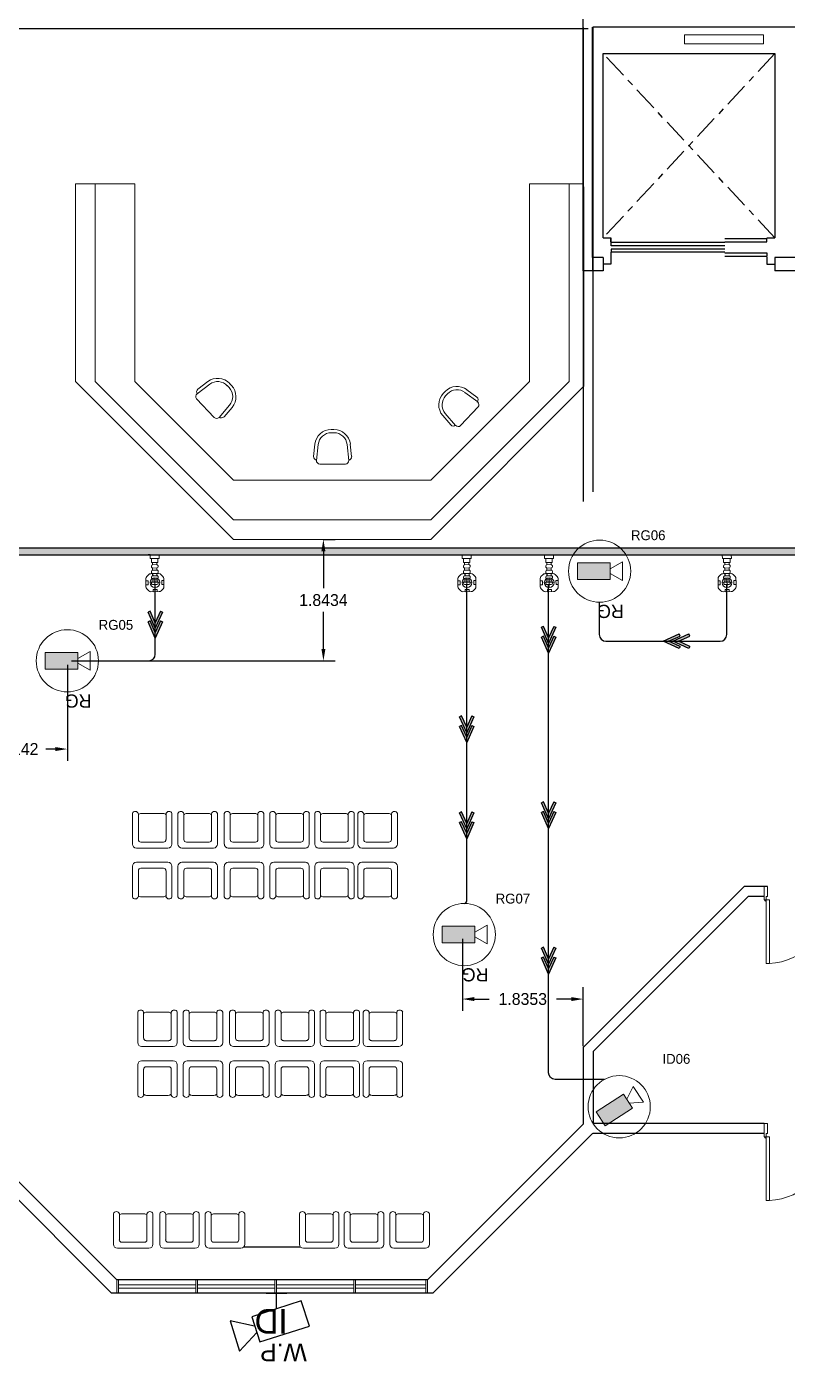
# Model space of a CAD drawing. Extents: x -15 to 352, y 223 to 399.
# Drawn here: x 18.47 to 30.03, y 328.27 to 348.53 of the extents above; entities that cross this region are included whole.
import ezdxf
from ezdxf.enums import TextEntityAlignment as Align

# ---------------------------------------------------------------- set-up
doc = ezdxf.new("R2010")
doc.units = 0
doc.header["$LTSCALE"] = 0.15
doc.linetypes.add('CENTERX2', pattern=[4, 2.5, -0.5, 0.5, -0.5])
doc.linetypes.add('CONTINOUS', pattern=[0])
doc.layers.get('0').update_dxf_attribs({"color": 252})
doc.layers.get('Defpoints').update_dxf_attribs({"color": 252})
for name, color, linetype in [('0 CCTV', 252, 'Continuous'), ('0 sockets', 252, 'Continuous'), ('0 sound', 252, 'Continuous'), ('AUTOINCR', 7, 'Continuous'), ('C1', 252, 'Continuous'), ('CCTV', 4, 'Continuous'), ('CPTOOLS-TRAY', 1, 'Continuous'), ('d1', 252, 'Continuous'), ('grocol', 252, 'Continuous'), ('WINDOW', 252, 'Continuous')]:
    doc.layers.add(name, color=color, linetype=linetype)
for name, color, linetype, lineweight in [('0 LEGEND', 140, 'Continuous', 0), ('anal', 252, 'Continuous', 20), ('DOOR', 252, 'Continuous', 20), ('E-LT-CKT-NM', 7, 'Continuous', 30), ('EL-PULL BOX-50', 3, 'Continuous', 0), ('elev', 252, 'Continuous', 9), ('FUR', 252, 'Continuous', 9), ('T-CCTV', 7, 'Continuous', 0), ('TMG-LC-ACCEORISE', 1, 'Continuous', 0), ('wall', 252, 'Continuous', 30)]:
    doc.layers.add(name, color=color, linetype=linetype, lineweight=lineweight)
doc.styles.add('Arial_3', font='arial.ttf', dxfattribs={"height": 2.345885})
doc.styles.add('SDC-TEXT-ARB', font='sdc-arb.shx')
doc.dimstyles.get("Standard").update_dxf_attribs({"dimtxt": 0.18, "dimasz": 0.18, "dimexe": 0.18, "dimexo": 0.0625, "dimgap": 0.09, "dimtad": 0, "dimtih": 1, "dimtoh": 1, "dimdec": 4, "dimzin": 0, "dimdsep": 46, "dimtxsty": 'Standard', "dimcen": 0.09, "dimadec": 0, "dimazin": 0, "dimtfac": 1, "dimtdec": 4, "dimtofl": 0, "dimtmove": 0, "dimatfit": 3, "dimfxl": 1, "dimtolj": 1, "dimtzin": 0, "dimarcsym": 0})

# ---------------------------------------------------------------- blocks, each defined once
blk = doc.blocks.new('D200')
at = {"layer": 'DOOR'}
for points in [[(0.03, 0.2), (0.03, 1.17), (0.08, 1.17), (0.08, 0.2)], [(1.97, 0.2), (1.97, 1.17), (1.92, 1.17), (1.92, 0.2)], [(0.03, 0.2), (0, 0.2), (0, 0), (0.05, 0), (0.05, 0.15), (0.03, 0.15)], [(1.97, 0.2), (2, 0.2), (2, 0), (1.95, 0), (1.95, 0.15), (1.97, 0.15)]]:
    blk.add_lwpolyline(points, close=True, dxfattribs=at)
for centre in [(0.02, 0.21), (1.98, 0.21)]:
    blk.add_circle(centre, 0.01, dxfattribs=at)
for centre, start, end in [((0.027, 0.2), 0, 87.0492), ((1.97, 0.2), 92.9508, 180)]:
    blk.add_arc(centre, 0.971, start, end, dxfattribs=at)
blk = doc.blocks.new('ARCH')
at = {"layer": 'anal'}
for p, q in [((19.212, 343.146), (19.212, 346.146)), ((19.212, 346.146), (20.112, 346.146)), ((19.512, 343.146), (19.512, 346.146)), ((20.112, 343.146), (20.112, 346.146)), ((26.112, 343.146), (26.112, 346.146)), ((26.112, 346.146), (26.937, 346.146)), ((26.712, 343.146), (26.712, 346.146)), ((26.937, 346.1), (26.937, 343.071)), ((21.612, 340.746), (19.212, 343.146)), ((21.612, 341.046), (19.512, 343.146)), ((20.112, 343.146), (21.612, 341.646)), ((24.612, 341.646), (26.112, 343.146)), ((26.712, 343.146), (24.612, 341.046)), ((24.612, 340.746), (26.937, 343.071)), ((21.612, 341.646), (24.612, 341.646)), ((21.612, 341.046), (24.612, 341.046)), ((21.612, 340.746), (24.612, 340.746)), ((19.841, 329.5), (19.841, 329.3)), ((19.866, 329.5), (19.866, 329.3)), ((19.866, 329.425), (21.037, 329.425)), ((19.866, 329.425), (21.037, 329.425)), ((19.866, 329.375), (21.037, 329.375)), ((19.866, 329.375), (21.037, 329.375)), ((21.041, 329.5), (21.041, 329.3)), ((21.066, 329.5), (21.066, 329.3)), ((21.066, 329.425), (22.237, 329.425)), ((21.066, 329.425), (22.237, 329.425)), ((21.066, 329.375), (22.237, 329.375)), ((21.066, 329.375), (22.237, 329.375)), ((22.241, 329.5), (22.241, 329.3)), ((22.266, 329.5), (22.266, 329.3)), ((22.266, 329.425), (23.437, 329.425)), ((22.266, 329.425), (23.437, 329.425)), ((22.266, 329.375), (23.437, 329.375)), ((22.266, 329.375), (23.437, 329.375)), ((23.441, 329.5), (23.441, 329.3)), ((23.466, 329.5), (23.466, 329.3)), ((23.466, 329.425), (24.534, 329.425)), ((23.466, 329.375), (24.534, 329.375)), ((24.534, 329.5), (24.534, 329.3)), ((24.559, 329.5), (24.559, 329.3))]:
    blk.add_line(p, q, dxfattribs=at)
at = {"layer": 'C1'}
blk.add_line((22.633, 330), (21.767, 330), dxfattribs=at)
at = {"layer": 'd1', "linetype": 'CENTERX2'}
for p, q in [((29.838, 348.125), (27.228, 345.326)), ((29.838, 345.326), (27.228, 348.125))]:
    blk.add_line(p, q, dxfattribs=at)
at = {"layer": 'd1', "ltscale": 0.5}
for p, q in [((27.352, 345.206), (27.352, 345.256)), ((29.08, 345.256), (27.352, 345.256)), ((29.08, 345.206), (27.352, 345.206)), ((27.352, 345.156), (27.352, 345.106)), ((29.08, 345.156), (27.352, 345.156)), ((29.078, 345.316), (29.718, 345.316)), ((29.078, 345.266), (29.718, 345.266)), ((29.718, 345.266), (29.718, 345.316)), ((29.08, 345.106), (27.352, 345.106)), ((29.021, 345.106), (27.392, 345.106)), ((29.078, 345.096), (29.718, 345.096)), ((29.078, 345.046), (29.718, 345.046)), ((29.718, 345.096), (29.718, 345.046))]:
    blk.add_line(p, q, dxfattribs=at)
at = {"layer": 'elev'}
for p, q in [((28.467, 348.272), (28.467, 348.408)), ((28.467, 348.408), (29.664, 348.408)), ((29.664, 348.408), (29.664, 348.272)), ((29.664, 348.272), (28.467, 348.272))]:
    blk.add_line(p, q, dxfattribs=at)
at = {"layer": 'FUR'}
for p, q in [((21.073, 343.03), (21.223, 343.143)), ((21.059, 342.956), (21.253, 343.103)), ((21.519, 343.081), (21.547, 343.051)), ((21.555, 343.115), (21.583, 343.085)), ((24.828, 342.991), (24.8, 342.962)), ((24.864, 342.957), (24.836, 342.927)), ((25.324, 342.833), (25.13, 342.979)), ((25.31, 342.906), (25.16, 343.019)), ((21.321, 342.598), (21.053, 342.883)), ((21.395, 342.599), (21.553, 342.784)), ((21.469, 342.609), (21.591, 342.751)), ((25.062, 342.474), (25.33, 342.759)), ((24.914, 342.485), (24.792, 342.628)), ((24.988, 342.475), (24.83, 342.66)), ((23.14, 342.416), (23.099, 342.416)), ((23.14, 342.366), (23.099, 342.366)), ((22.83, 342.006), (22.85, 342.193)), ((22.874, 341.945), (22.9, 342.187)), ((23.365, 341.945), (23.339, 342.187)), ((23.408, 342.006), (23.388, 342.193)), ((22.924, 341.891), (23.315, 341.891)), ((20.078, 336.584), (20.078, 336.119)), ((20.168, 336.582), (20.168, 336.187)), ((20.543, 336.584), (20.213, 336.584)), ((20.588, 336.187), (20.588, 336.582)), ((20.678, 336.119), (20.678, 336.584)), ((20.77, 336.584), (20.77, 336.119)), ((20.86, 336.582), (20.86, 336.187)), ((21.235, 336.584), (20.905, 336.584)), ((21.28, 336.187), (21.28, 336.582)), ((21.37, 336.119), (21.37, 336.584)), ((21.474, 336.584), (21.474, 336.119)), ((21.564, 336.582), (21.564, 336.187)), ((21.939, 336.584), (21.609, 336.584)), ((21.984, 336.187), (21.984, 336.582)), ((22.074, 336.119), (22.074, 336.584)), ((22.165, 336.584), (22.165, 336.119)), ((22.255, 336.582), (22.255, 336.187)), ((22.63, 336.584), (22.3, 336.584)), ((22.675, 336.187), (22.675, 336.582)), ((22.765, 336.119), (22.765, 336.584)), ((22.847, 336.584), (22.847, 336.119)), ((22.937, 336.582), (22.937, 336.187)), ((23.312, 336.584), (22.982, 336.584)), ((23.357, 336.187), (23.357, 336.582)), ((23.447, 336.119), (23.447, 336.584)), ((23.503, 336.584), (23.503, 336.119)), ((23.593, 336.582), (23.593, 336.187)), ((23.968, 336.584), (23.638, 336.584)), ((24.013, 336.187), (24.013, 336.582)), ((24.103, 336.119), (24.103, 336.584)), ((20.138, 336.059), (20.618, 336.059)), ((20.205, 336.149), (20.55, 336.149)), ((20.83, 336.059), (21.31, 336.059)), ((20.897, 336.149), (21.242, 336.149)), ((21.534, 336.059), (22.014, 336.059)), ((21.601, 336.149), (21.946, 336.149)), ((22.225, 336.059), (22.705, 336.059)), ((22.293, 336.149), (22.638, 336.149)), ((22.907, 336.059), (23.387, 336.059)), ((22.974, 336.149), (23.319, 336.149)), ((23.563, 336.059), (24.043, 336.059)), ((23.63, 336.149), (23.975, 336.149)), ((20.138, 335.843), (20.618, 335.843)), ((20.83, 335.843), (21.31, 335.843)), ((21.534, 335.843), (22.014, 335.843)), ((22.225, 335.843), (22.705, 335.843)), ((22.907, 335.843), (23.387, 335.843)), ((23.563, 335.843), (24.043, 335.843)), ((20.078, 335.318), (20.078, 335.783)), ((20.168, 335.32), (20.168, 335.715)), ((20.205, 335.753), (20.55, 335.753)), ((20.588, 335.715), (20.588, 335.32)), ((20.678, 335.783), (20.678, 335.318)), ((20.77, 335.318), (20.77, 335.783)), ((20.86, 335.32), (20.86, 335.715)), ((20.897, 335.753), (21.242, 335.753)), ((21.28, 335.715), (21.28, 335.32)), ((21.37, 335.783), (21.37, 335.318)), ((21.474, 335.318), (21.474, 335.783)), ((21.564, 335.32), (21.564, 335.715)), ((21.601, 335.753), (21.946, 335.753)), ((21.984, 335.715), (21.984, 335.32)), ((22.074, 335.783), (22.074, 335.318)), ((22.165, 335.318), (22.165, 335.783)), ((22.255, 335.32), (22.255, 335.715)), ((22.293, 335.753), (22.638, 335.753)), ((22.675, 335.715), (22.675, 335.32)), ((22.765, 335.783), (22.765, 335.318)), ((22.847, 335.318), (22.847, 335.783)), ((22.937, 335.32), (22.937, 335.715)), ((22.974, 335.753), (23.319, 335.753)), ((23.357, 335.715), (23.357, 335.32)), ((23.447, 335.783), (23.447, 335.318)), ((23.503, 335.318), (23.503, 335.783)), ((23.593, 335.32), (23.593, 335.715)), ((23.63, 335.753), (23.975, 335.753)), ((24.013, 335.715), (24.013, 335.32)), ((24.103, 335.783), (24.103, 335.318)), ((20.543, 335.318), (20.213, 335.318)), ((21.235, 335.318), (20.905, 335.318)), ((21.939, 335.318), (21.609, 335.318)), ((22.63, 335.318), (22.3, 335.318)), ((23.312, 335.318), (22.982, 335.318)), ((23.968, 335.318), (23.638, 335.318)), ((20.158, 333.569), (20.158, 333.104)), ((20.248, 333.567), (20.248, 333.172)), ((20.623, 333.569), (20.293, 333.569)), ((20.668, 333.172), (20.668, 333.567)), ((20.758, 333.104), (20.758, 333.569)), ((20.85, 333.569), (20.85, 333.104)), ((20.94, 333.567), (20.94, 333.172)), ((21.315, 333.569), (20.985, 333.569)), ((21.36, 333.172), (21.36, 333.567)), ((21.45, 333.104), (21.45, 333.569)), ((21.554, 333.569), (21.554, 333.104)), ((21.644, 333.567), (21.644, 333.172)), ((22.019, 333.569), (21.689, 333.569)), ((22.064, 333.172), (22.064, 333.567)), ((22.154, 333.104), (22.154, 333.569)), ((22.246, 333.569), (22.246, 333.104)), ((22.336, 333.567), (22.336, 333.172)), ((22.711, 333.569), (22.381, 333.569)), ((22.756, 333.172), (22.756, 333.567)), ((22.846, 333.104), (22.846, 333.569)), ((22.928, 333.569), (22.928, 333.104)), ((23.018, 333.567), (23.018, 333.172)), ((23.393, 333.569), (23.063, 333.569)), ((23.438, 333.172), (23.438, 333.567)), ((23.528, 333.104), (23.528, 333.569)), ((23.583, 333.569), (23.583, 333.104)), ((23.673, 333.567), (23.673, 333.172)), ((24.048, 333.569), (23.718, 333.569)), ((24.093, 333.172), (24.093, 333.567)), ((24.183, 333.104), (24.183, 333.569)), ((20.218, 333.044), (20.698, 333.044)), ((20.286, 333.134), (20.631, 333.134)), ((20.91, 333.044), (21.39, 333.044)), ((20.978, 333.134), (21.323, 333.134)), ((21.614, 333.044), (22.094, 333.044)), ((21.682, 333.134), (22.027, 333.134)), ((22.306, 333.044), (22.786, 333.044)), ((22.373, 333.134), (22.718, 333.134)), ((22.988, 333.044), (23.468, 333.044)), ((23.055, 333.134), (23.4, 333.134)), ((23.643, 333.044), (24.123, 333.044)), ((23.711, 333.134), (24.056, 333.134)), ((20.218, 332.828), (20.698, 332.828)), ((20.91, 332.828), (21.39, 332.828)), ((21.614, 332.828), (22.094, 332.828)), ((22.306, 332.828), (22.786, 332.828)), ((22.988, 332.828), (23.468, 332.828)), ((23.643, 332.828), (24.123, 332.828)), ((20.158, 332.303), (20.158, 332.768)), ((20.248, 332.305), (20.248, 332.701)), ((20.286, 332.738), (20.631, 332.738)), ((20.668, 332.701), (20.668, 332.305)), ((20.758, 332.768), (20.758, 332.303)), ((20.85, 332.303), (20.85, 332.768)), ((20.94, 332.305), (20.94, 332.701)), ((20.978, 332.738), (21.323, 332.738)), ((21.36, 332.701), (21.36, 332.305)), ((21.45, 332.768), (21.45, 332.303)), ((21.554, 332.303), (21.554, 332.768)), ((21.644, 332.305), (21.644, 332.701)), ((21.682, 332.738), (22.027, 332.738)), ((22.064, 332.701), (22.064, 332.305)), ((22.154, 332.768), (22.154, 332.303)), ((22.246, 332.303), (22.246, 332.768)), ((22.336, 332.305), (22.336, 332.701)), ((22.373, 332.738), (22.718, 332.738)), ((22.756, 332.701), (22.756, 332.305)), ((22.846, 332.768), (22.846, 332.303)), ((22.928, 332.303), (22.928, 332.768)), ((23.018, 332.305), (23.018, 332.701)), ((23.055, 332.738), (23.4, 332.738)), ((23.438, 332.701), (23.438, 332.305)), ((23.528, 332.768), (23.528, 332.303)), ((23.583, 332.303), (23.583, 332.768)), ((23.673, 332.305), (23.673, 332.701)), ((23.711, 332.738), (24.056, 332.738)), ((24.093, 332.701), (24.093, 332.305)), ((24.183, 332.768), (24.183, 332.303)), ((20.623, 332.303), (20.293, 332.303)), ((21.315, 332.303), (20.985, 332.303)), ((22.019, 332.303), (21.689, 332.303)), ((22.711, 332.303), (22.381, 332.303)), ((23.393, 332.303), (23.063, 332.303)), ((24.048, 332.303), (23.718, 332.303)), ((19.789, 330.042), (19.789, 330.507)), ((19.879, 330.11), (19.879, 330.505)), ((19.924, 330.507), (20.254, 330.507)), ((20.299, 330.505), (20.299, 330.11)), ((20.389, 330.507), (20.389, 330.042)), ((20.493, 330.042), (20.493, 330.507)), ((20.583, 330.11), (20.583, 330.505)), ((20.628, 330.507), (20.958, 330.507)), ((21.003, 330.505), (21.003, 330.11)), ((21.093, 330.507), (21.093, 330.042)), ((21.185, 330.042), (21.185, 330.507)), ((21.275, 330.11), (21.275, 330.505)), ((21.32, 330.507), (21.65, 330.507)), ((21.695, 330.505), (21.695, 330.11)), ((21.785, 330.507), (21.785, 330.042)), ((22.615, 330.042), (22.615, 330.507)), ((22.705, 330.11), (22.705, 330.505)), ((22.75, 330.507), (23.08, 330.507)), ((23.125, 330.505), (23.125, 330.11)), ((23.215, 330.507), (23.215, 330.042)), ((23.297, 330.042), (23.297, 330.507)), ((23.387, 330.11), (23.387, 330.505)), ((23.432, 330.507), (23.762, 330.507)), ((23.807, 330.505), (23.807, 330.11)), ((23.897, 330.507), (23.897, 330.042)), ((23.989, 330.042), (23.989, 330.507)), ((24.079, 330.11), (24.079, 330.505)), ((24.124, 330.507), (24.454, 330.507)), ((24.499, 330.505), (24.499, 330.11)), ((24.589, 330.507), (24.589, 330.042)), ((20.329, 329.982), (19.849, 329.982)), ((20.261, 330.072), (19.916, 330.072)), ((21.033, 329.982), (20.553, 329.982)), ((20.965, 330.072), (20.62, 330.072)), ((21.725, 329.982), (21.245, 329.982)), ((21.657, 330.072), (21.312, 330.072)), ((23.155, 329.982), (22.675, 329.982)), ((23.088, 330.072), (22.743, 330.072)), ((23.837, 329.982), (23.357, 329.982)), ((23.77, 330.072), (23.425, 330.072)), ((24.529, 329.982), (24.049, 329.982)), ((24.461, 330.072), (24.116, 330.072))]:
    blk.add_line(p, q, dxfattribs=at)
for centre, radius, start, end in [((21.373, 342.943), 0.25, 43.2547, 127.1117), ((21.373, 342.943), 0.2, 43.2547, 127.1117), ((21.09, 342.917), 0.05, 128.285, 223.2547), ((21.103, 342.99), 0.05, 127.1117, 223.2547), ((21.401, 342.914), 0.2, 319.3977, 43.2547), ((21.401, 342.914), 0.25, 319.3977, 43.2547), ((24.982, 342.79), 0.25, 136.7453, 220.6023), ((24.982, 342.79), 0.2, 136.7453, 220.6023), ((25.01, 342.82), 0.25, 52.8883, 136.7453), ((25.01, 342.82), 0.2, 52.8883, 136.7453), ((25.28, 342.866), 0.05, 316.7453, 52.8883), ((25.293, 342.793), 0.05, 316.7453, 51.715), ((21.357, 342.632), 0.05, 223.2547, 318.2244), ((21.431, 342.641), 0.05, 223.2547, 319.3977), ((23.099, 342.166), 0.25, 90, 173.857), ((23.099, 342.166), 0.2, 90, 173.857), ((23.14, 342.166), 0.25, 6.143, 90), ((23.14, 342.166), 0.2, 6.143, 90), ((24.952, 342.518), 0.05, 220.6023, 316.7453), ((25.026, 342.509), 0.05, 221.7756, 316.7453), ((22.88, 342.001), 0.05, 173.857, 270), ((22.924, 341.941), 0.05, 175.0303, 270), ((23.315, 341.941), 0.05, 270, 4.9697), ((23.359, 342.001), 0.05, 270, 6.143)]:
    blk.add_arc(centre, radius, start, end, dxfattribs=at)
for centre, major_axis, start_param, end_param in [((20.122, 336.567), (-0.0339, 0.0339), 4.256093, 6.69338), ((20.213, 336.524), (-0.0424, 0.0424), -0.785398, 0.062664), ((20.543, 336.524), (0.0424, 0.0424), 6.220521, 7.068583), ((20.633, 336.567), (0.0339, 0.0339), 5.87299, 8.310278), ((20.814, 336.567), (-0.0339, 0.0339), 4.256093, 6.69338), ((20.905, 336.524), (-0.0424, 0.0424), -0.785398, 0.062664), ((21.235, 336.524), (0.0424, 0.0424), 6.220521, 7.068583), ((21.325, 336.567), (0.0339, 0.0339), 5.87299, 8.310278), ((21.518, 336.567), (-0.0339, 0.0339), 4.256093, 6.69338), ((21.609, 336.524), (-0.0424, 0.0424), -0.785398, 0.062664), ((21.939, 336.524), (0.0424, 0.0424), 6.220521, 7.068583), ((22.029, 336.567), (0.0339, 0.0339), 5.87299, 8.310278), ((22.21, 336.567), (-0.0339, 0.0339), 4.256093, 6.69338), ((22.3, 336.524), (-0.0424, 0.0424), -0.785398, 0.062664), ((22.63, 336.524), (0.0424, 0.0424), 6.220521, 7.068583), ((22.721, 336.567), (0.0339, 0.0339), 5.87299, 8.310278), ((22.892, 336.567), (-0.0339, 0.0339), 4.256093, 6.69338), ((22.982, 336.524), (-0.0424, 0.0424), -0.785398, 0.062664), ((23.312, 336.524), (0.0424, 0.0424), 6.220521, 7.068583), ((23.402, 336.567), (0.0339, 0.0339), 5.87299, 8.310278), ((23.547, 336.567), (-0.0339, 0.0339), 4.256093, 6.69338), ((23.638, 336.524), (-0.0424, 0.0424), -0.785398, 0.062664), ((23.968, 336.524), (0.0424, 0.0424), 6.220521, 7.068583), ((24.058, 336.567), (0.0339, 0.0339), 5.87299, 8.310278), ((20.138, 336.119), (-0.0424, 0.0424), 0.785398, 2.356194), ((20.205, 336.187), (0.0265, 0.0265), 2.356194, 3.926991), ((20.55, 336.187), (0.0265, 0.0265), 3.926991, 5.497787), ((20.618, 336.119), (0.0424, 0.0424), 3.926991, 5.497787), ((20.83, 336.119), (-0.0424, 0.0424), 0.785398, 2.356194), ((20.897, 336.187), (0.0265, 0.0265), 2.356194, 3.926991), ((21.242, 336.187), (0.0265, 0.0265), 3.926991, 5.497787), ((21.31, 336.119), (0.0424, 0.0424), 3.926991, 5.497787), ((21.534, 336.119), (-0.0424, 0.0424), 0.785398, 2.356194), ((21.601, 336.187), (0.0265, 0.0265), 2.356194, 3.926991), ((21.946, 336.187), (0.0265, 0.0265), 3.926991, 5.497787), ((22.014, 336.119), (0.0424, 0.0424), 3.926991, 5.497787), ((22.225, 336.119), (-0.0424, 0.0424), 0.785398, 2.356194), ((22.293, 336.187), (0.0265, 0.0265), 2.356194, 3.926991), ((22.638, 336.187), (0.0265, 0.0265), 3.926991, 5.497787), ((22.705, 336.119), (0.0424, 0.0424), 3.926991, 5.497787), ((22.907, 336.119), (-0.0424, 0.0424), 0.785398, 2.356194), ((22.974, 336.187), (0.0265, 0.0265), 2.356194, 3.926991), ((23.319, 336.187), (0.0265, 0.0265), 3.926991, 5.497787), ((23.387, 336.119), (0.0424, 0.0424), 3.926991, 5.497787), ((23.563, 336.119), (-0.0424, 0.0424), 0.785398, 2.356194), ((23.63, 336.187), (0.0265, 0.0265), 2.356194, 3.926991), ((23.975, 336.187), (0.0265, 0.0265), 3.926991, 5.497787), ((24.043, 336.119), (0.0424, 0.0424), 3.926991, 5.497787), ((20.203, 333.552), (-0.0339, 0.0339), 4.256093, 6.69338), ((20.714, 333.552), (0.0339, 0.0339), 5.87299, 8.310278), ((20.895, 333.552), (-0.0339, 0.0339), 4.256093, 6.69338), ((21.406, 333.552), (0.0339, 0.0339), 5.87299, 8.310278), ((21.599, 333.552), (-0.0339, 0.0339), 4.256093, 6.69338), ((22.109, 333.552), (0.0339, 0.0339), 5.87299, 8.310278), ((22.291, 333.552), (-0.0339, 0.0339), 4.256093, 6.69338), ((22.801, 333.552), (0.0339, 0.0339), 5.87299, 8.310278), ((22.972, 333.552), (-0.0339, 0.0339), 4.256093, 6.69338), ((23.483, 333.552), (0.0339, 0.0339), 5.87299, 8.310278), ((23.628, 333.552), (-0.0339, 0.0339), 4.256093, 6.69338), ((24.139, 333.552), (0.0339, 0.0339), 5.87299, 8.310278), ((20.293, 333.509), (-0.0424, 0.0424), -0.785398, 0.062664), ((20.623, 333.509), (0.0424, 0.0424), 6.220521, 7.068583), ((20.985, 333.509), (-0.0424, 0.0424), -0.785398, 0.062664), ((21.315, 333.509), (0.0424, 0.0424), 6.220521, 7.068583), ((21.689, 333.509), (-0.0424, 0.0424), -0.785398, 0.062664), ((22.019, 333.509), (0.0424, 0.0424), 6.220521, 7.068583), ((22.381, 333.509), (-0.0424, 0.0424), -0.785398, 0.062664), ((22.711, 333.509), (0.0424, 0.0424), 6.220521, 7.068583), ((23.063, 333.509), (-0.0424, 0.0424), -0.785398, 0.062664), ((23.393, 333.509), (0.0424, 0.0424), 6.220521, 7.068583), ((23.718, 333.509), (-0.0424, 0.0424), -0.785398, 0.062664), ((24.048, 333.509), (0.0424, 0.0424), 6.220521, 7.068583), ((20.218, 333.104), (-0.0424, 0.0424), 0.785398, 2.356194), ((20.286, 333.172), (0.0265, 0.0265), 2.356194, 3.926991), ((20.631, 333.172), (0.0265, 0.0265), 3.926991, 5.497787), ((20.698, 333.104), (0.0424, 0.0424), 3.926991, 5.497787), ((20.91, 333.104), (-0.0424, 0.0424), 0.785398, 2.356194), ((20.978, 333.172), (0.0265, 0.0265), 2.356194, 3.926991), ((21.323, 333.172), (0.0265, 0.0265), 3.926991, 5.497787), ((21.39, 333.104), (0.0424, 0.0424), 3.926991, 5.497787), ((21.614, 333.104), (-0.0424, 0.0424), 0.785398, 2.356194), ((21.682, 333.172), (0.0265, 0.0265), 2.356194, 3.926991), ((22.027, 333.172), (0.0265, 0.0265), 3.926991, 5.497787), ((22.094, 333.104), (0.0424, 0.0424), 3.926991, 5.497787), ((22.306, 333.104), (-0.0424, 0.0424), 0.785398, 2.356194), ((22.373, 333.172), (0.0265, 0.0265), 2.356194, 3.926991), ((22.718, 333.172), (0.0265, 0.0265), 3.926991, 5.497787), ((22.786, 333.104), (0.0424, 0.0424), 3.926991, 5.497787), ((22.988, 333.104), (-0.0424, 0.0424), 0.785398, 2.356194), ((23.055, 333.172), (0.0265, 0.0265), 2.356194, 3.926991), ((23.4, 333.172), (0.0265, 0.0265), 3.926991, 5.497787), ((23.468, 333.104), (0.0424, 0.0424), 3.926991, 5.497787), ((23.643, 333.104), (-0.0424, 0.0424), 0.785398, 2.356194), ((23.711, 333.172), (0.0265, 0.0265), 2.356194, 3.926991), ((24.056, 333.172), (0.0265, 0.0265), 3.926991, 5.497787), ((24.123, 333.104), (0.0424, 0.0424), 3.926991, 5.497787)]:
    blk.add_ellipse(centre, major_axis=major_axis, ratio=1, start_param=start_param, end_param=end_param, dxfattribs=at)
at = {"layer": 'FUR', "extrusion": (0, 0, -1)}
for centre, major_axis, start_param, end_param in [((20.138, 335.783), (0.0424, 0.0424), 3.926991, 5.497787), ((20.618, 335.783), (-0.0424, 0.0424), 0.785398, 2.356194), ((20.83, 335.783), (0.0424, 0.0424), 3.926991, 5.497787), ((21.31, 335.783), (-0.0424, 0.0424), 0.785398, 2.356194), ((21.534, 335.783), (0.0424, 0.0424), 3.926991, 5.497787), ((22.014, 335.783), (-0.0424, 0.0424), 0.785398, 2.356194), ((22.225, 335.783), (0.0424, 0.0424), 3.926991, 5.497787), ((22.705, 335.783), (-0.0424, 0.0424), 0.785398, 2.356194), ((22.907, 335.783), (0.0424, 0.0424), 3.926991, 5.497787), ((23.387, 335.783), (-0.0424, 0.0424), 0.785398, 2.356194), ((23.563, 335.783), (0.0424, 0.0424), 3.926991, 5.497787), ((24.043, 335.783), (-0.0424, 0.0424), 0.785398, 2.356194), ((20.205, 335.715), (0.0265, 0.0265), 3.926991, 5.497787), ((20.55, 335.715), (0.0265, 0.0265), -0.785398, 0.785398), ((20.897, 335.715), (0.0265, 0.0265), 3.926991, 5.497787), ((21.242, 335.715), (0.0265, 0.0265), -0.785398, 0.785398), ((21.601, 335.715), (0.0265, 0.0265), 3.926991, 5.497787), ((21.946, 335.715), (0.0265, 0.0265), -0.785398, 0.785398), ((22.293, 335.715), (0.0265, 0.0265), 3.926991, 5.497787), ((22.638, 335.715), (0.0265, 0.0265), -0.785398, 0.785398), ((22.974, 335.715), (0.0265, 0.0265), 3.926991, 5.497787), ((23.319, 335.715), (0.0265, 0.0265), -0.785398, 0.785398), ((23.63, 335.715), (0.0265, 0.0265), 3.926991, 5.497787), ((23.975, 335.715), (0.0265, 0.0265), -0.785398, 0.785398), ((20.122, 335.335), (0.0339, 0.0339), 1.1145, 3.551788), ((20.213, 335.378), (0.0424, 0.0424), 2.356194, 3.204257), ((20.543, 335.378), (-0.0424, 0.0424), 3.078929, 3.926991), ((20.633, 335.335), (-0.0339, 0.0339), 2.731397, 5.168685), ((20.814, 335.335), (0.0339, 0.0339), 1.1145, 3.551788), ((20.905, 335.378), (0.0424, 0.0424), 2.356194, 3.204257), ((21.235, 335.378), (-0.0424, 0.0424), 3.078929, 3.926991), ((21.325, 335.335), (-0.0339, 0.0339), 2.731397, 5.168685), ((21.518, 335.335), (0.0339, 0.0339), 1.1145, 3.551788), ((21.609, 335.378), (0.0424, 0.0424), 2.356194, 3.204257), ((21.939, 335.378), (-0.0424, 0.0424), 3.078929, 3.926991), ((22.029, 335.335), (-0.0339, 0.0339), 2.731397, 5.168685), ((22.21, 335.335), (0.0339, 0.0339), 1.1145, 3.551788), ((22.3, 335.378), (0.0424, 0.0424), 2.356194, 3.204257), ((22.63, 335.378), (-0.0424, 0.0424), 3.078929, 3.926991), ((22.721, 335.335), (-0.0339, 0.0339), 2.731397, 5.168685), ((22.892, 335.335), (0.0339, 0.0339), 1.1145, 3.551788), ((22.982, 335.378), (0.0424, 0.0424), 2.356194, 3.204257), ((23.312, 335.378), (-0.0424, 0.0424), 3.078929, 3.926991), ((23.402, 335.335), (-0.0339, 0.0339), 2.731397, 5.168685), ((23.547, 335.335), (0.0339, 0.0339), 1.1145, 3.551788), ((23.638, 335.378), (0.0424, 0.0424), 2.356194, 3.204257), ((23.968, 335.378), (-0.0424, 0.0424), 3.078929, 3.926991), ((24.058, 335.335), (-0.0339, 0.0339), 2.731397, 5.168685), ((20.218, 332.768), (0.0424, 0.0424), 3.926991, 5.497787), ((20.698, 332.768), (-0.0424, 0.0424), 0.785398, 2.356194), ((20.91, 332.768), (0.0424, 0.0424), 3.926991, 5.497787), ((21.39, 332.768), (-0.0424, 0.0424), 0.785398, 2.356194), ((21.614, 332.768), (0.0424, 0.0424), 3.926991, 5.497787), ((22.094, 332.768), (-0.0424, 0.0424), 0.785398, 2.356194), ((22.306, 332.768), (0.0424, 0.0424), 3.926991, 5.497787), ((22.786, 332.768), (-0.0424, 0.0424), 0.785398, 2.356194), ((22.988, 332.768), (0.0424, 0.0424), 3.926991, 5.497787), ((23.468, 332.768), (-0.0424, 0.0424), 0.785398, 2.356194), ((23.643, 332.768), (0.0424, 0.0424), 3.926991, 5.497787), ((24.123, 332.768), (-0.0424, 0.0424), 0.785398, 2.356194), ((20.286, 332.701), (0.0265, 0.0265), 3.926991, 5.497787), ((20.631, 332.701), (0.0265, 0.0265), -0.785398, 0.785398), ((20.978, 332.701), (0.0265, 0.0265), 3.926991, 5.497787), ((21.323, 332.701), (0.0265, 0.0265), -0.785398, 0.785398), ((21.682, 332.701), (0.0265, 0.0265), 3.926991, 5.497787), ((22.027, 332.701), (0.0265, 0.0265), -0.785398, 0.785398), ((22.373, 332.701), (0.0265, 0.0265), 3.926991, 5.497787), ((22.718, 332.701), (0.0265, 0.0265), -0.785398, 0.785398), ((23.055, 332.701), (0.0265, 0.0265), 3.926991, 5.497787), ((23.4, 332.701), (0.0265, 0.0265), -0.785398, 0.785398), ((23.711, 332.701), (0.0265, 0.0265), 3.926991, 5.497787), ((24.056, 332.701), (0.0265, 0.0265), -0.785398, 0.785398), ((20.203, 332.321), (0.0339, 0.0339), 1.1145, 3.551788), ((20.293, 332.363), (0.0424, 0.0424), 2.356194, 3.204257), ((20.623, 332.363), (-0.0424, 0.0424), 3.078929, 3.926991), ((20.714, 332.321), (-0.0339, 0.0339), 2.731397, 5.168685), ((20.895, 332.321), (0.0339, 0.0339), 1.1145, 3.551788), ((20.985, 332.363), (0.0424, 0.0424), 2.356194, 3.204257), ((21.315, 332.363), (-0.0424, 0.0424), 3.078929, 3.926991), ((21.406, 332.321), (-0.0339, 0.0339), 2.731397, 5.168685), ((21.599, 332.321), (0.0339, 0.0339), 1.1145, 3.551788), ((21.689, 332.363), (0.0424, 0.0424), 2.356194, 3.204257), ((22.019, 332.363), (-0.0424, 0.0424), 3.078929, 3.926991), ((22.109, 332.321), (-0.0339, 0.0339), 2.731397, 5.168685), ((22.291, 332.321), (0.0339, 0.0339), 1.1145, 3.551788), ((22.381, 332.363), (0.0424, 0.0424), 2.356194, 3.204257), ((22.711, 332.363), (-0.0424, 0.0424), 3.078929, 3.926991), ((22.801, 332.321), (-0.0339, 0.0339), 2.731397, 5.168685), ((22.972, 332.321), (0.0339, 0.0339), 1.1145, 3.551788), ((23.063, 332.363), (0.0424, 0.0424), 2.356194, 3.204257), ((23.393, 332.363), (-0.0424, 0.0424), 3.078929, 3.926991), ((23.483, 332.321), (-0.0339, 0.0339), 2.731397, 5.168685), ((23.628, 332.321), (0.0339, 0.0339), 1.1145, 3.551788), ((23.718, 332.363), (0.0424, 0.0424), 2.356194, 3.204257), ((24.048, 332.363), (-0.0424, 0.0424), 3.078929, 3.926991), ((24.139, 332.321), (-0.0339, 0.0339), 2.731397, 5.168685), ((19.834, 330.49), (-0.0339, 0.0339), 5.87299, 8.310278), ((19.924, 330.447), (-0.0424, 0.0424), 6.220521, 7.068583), ((20.254, 330.447), (0.0424, 0.0424), -0.785398, 0.062664), ((20.344, 330.49), (0.0339, 0.0339), 4.256093, 6.69338), ((20.537, 330.49), (-0.0339, 0.0339), 5.87299, 8.310278), ((20.628, 330.447), (-0.0424, 0.0424), 6.220521, 7.068583), ((20.958, 330.447), (0.0424, 0.0424), -0.785398, 0.062664), ((21.048, 330.49), (0.0339, 0.0339), 4.256093, 6.69338), ((21.229, 330.49), (-0.0339, 0.0339), 5.87299, 8.310278), ((21.32, 330.447), (-0.0424, 0.0424), 6.220521, 7.068583), ((21.65, 330.447), (0.0424, 0.0424), -0.785398, 0.062664), ((21.74, 330.49), (0.0339, 0.0339), 4.256093, 6.69338), ((22.66, 330.49), (-0.0339, 0.0339), 5.87299, 8.310278), ((22.75, 330.447), (-0.0424, 0.0424), 6.220521, 7.068583), ((23.08, 330.447), (0.0424, 0.0424), -0.785398, 0.062664), ((23.171, 330.49), (0.0339, 0.0339), 4.256093, 6.69338), ((23.342, 330.49), (-0.0339, 0.0339), 5.87299, 8.310278), ((23.432, 330.447), (-0.0424, 0.0424), 6.220521, 7.068583), ((23.762, 330.447), (0.0424, 0.0424), -0.785398, 0.062664), ((23.852, 330.49), (0.0339, 0.0339), 4.256093, 6.69338), ((24.034, 330.49), (-0.0339, 0.0339), 5.87299, 8.310278), ((24.124, 330.447), (-0.0424, 0.0424), 6.220521, 7.068583), ((24.454, 330.447), (0.0424, 0.0424), -0.785398, 0.062664), ((24.544, 330.49), (0.0339, 0.0339), 4.256093, 6.69338), ((19.849, 330.042), (-0.0424, 0.0424), 3.926991, 5.497787), ((19.916, 330.11), (0.0265, 0.0265), 2.356194, 3.926991), ((20.261, 330.11), (0.0265, 0.0265), 0.785398, 2.356194), ((20.329, 330.042), (0.0424, 0.0424), 0.785398, 2.356194), ((20.553, 330.042), (-0.0424, 0.0424), 3.926991, 5.497787), ((20.62, 330.11), (0.0265, 0.0265), 2.356194, 3.926991), ((20.965, 330.11), (0.0265, 0.0265), 0.785398, 2.356194), ((21.033, 330.042), (0.0424, 0.0424), 0.785398, 2.356194), ((21.245, 330.042), (-0.0424, 0.0424), 3.926991, 5.497787), ((21.312, 330.11), (0.0265, 0.0265), 2.356194, 3.926991), ((21.657, 330.11), (0.0265, 0.0265), 0.785398, 2.356194), ((21.725, 330.042), (0.0424, 0.0424), 0.785398, 2.356194), ((22.675, 330.042), (-0.0424, 0.0424), 3.926991, 5.497787), ((22.743, 330.11), (0.0265, 0.0265), 2.356194, 3.926991), ((23.088, 330.11), (0.0265, 0.0265), 0.785398, 2.356194), ((23.155, 330.042), (0.0424, 0.0424), 0.785398, 2.356194), ((23.357, 330.042), (-0.0424, 0.0424), 3.926991, 5.497787), ((23.425, 330.11), (0.0265, 0.0265), 2.356194, 3.926991), ((23.77, 330.11), (0.0265, 0.0265), 0.785398, 2.356194), ((23.837, 330.042), (0.0424, 0.0424), 0.785398, 2.356194), ((24.049, 330.042), (-0.0424, 0.0424), 3.926991, 5.497787), ((24.116, 330.11), (0.0265, 0.0265), 2.356194, 3.926991), ((24.461, 330.11), (0.0265, 0.0265), 0.785398, 2.356194), ((24.529, 330.042), (0.0424, 0.0424), 0.785398, 2.356194)]:
    blk.add_ellipse(centre, major_axis=major_axis, ratio=1, start_param=start_param, end_param=end_param, dxfattribs=at)
at = {"layer": 'grocol', "ltscale": 0.5}
for p, q in [((26.927, 344.826), (26.927, 348.67)), ((27.068, 345.026), (27.068, 348.525)), ((27.068, 348.52), (27.068, 344.826)), ((27.068, 344.826), (26.927, 344.826))]:
    blk.add_line(p, q, dxfattribs=at)
at = {"layer": 'wall'}
for p, q in [((27, 348.7), (17.4, 348.7)), ((27, 348.5), (17.4, 348.5)), ((26.923, 348.52), (26.923, 341.323)), ((36.527, 348.525), (27.073, 348.525)), ((27.073, 348.52), (27.073, 341.47)), ((36.675, 348.525), (27.075, 348.525)), ((27.228, 345.326), (27.228, 348.125)), ((27.228, 348.125), (29.838, 348.125)), ((29.838, 348.125), (29.838, 345.326)), ((27.228, 345.326), (27.348, 345.326)), ((27.348, 345.266), (27.348, 345.326)), ((27.348, 345.326), (27.348, 345.255)), ((29.718, 345.326), (29.838, 345.326)), ((27.228, 345.026), (27.068, 345.026)), ((27.228, 345.026), (27.228, 344.826)), ((27.348, 345.106), (27.348, 344.926)), ((29.718, 345.036), (29.718, 344.926)), ((29.838, 345.026), (29.838, 344.826)), ((30.238, 345.026), (29.838, 345.026)), ((27.348, 344.926), (27.228, 344.926)), ((29.718, 344.926), (29.838, 344.926)), ((30.238, 344.826), (29.838, 344.826)), ((29.369, 335.475), (26.925, 333.031)), ((29.725, 335.475), (29.369, 335.475)), ((29.431, 335.325), (27.075, 332.969)), ((29.675, 335.325), (29.431, 335.325)), ((26.925, 333.031), (26.925, 331.866)), ((27.075, 332.969), (27.075, 331.875)), ((19.841, 329.5), (17.475, 331.866)), ((26.925, 331.866), (24.559, 329.5)), ((29.675, 331.875), (27.075, 331.875)), ((19.759, 329.3), (17.4, 331.659)), ((27.071, 331.729), (24.641, 329.3)), ((29.675, 331.725), (27.075, 331.725)), ((24.559, 329.5), (19.841, 329.5)), ((24.641, 329.3), (19.759, 329.3))]:
    blk.add_line(p, q, dxfattribs=at)
at = {"layer": 'WINDOW', "linetype": 'CENTERX2'}
blk.add_line((27.228, 344.826), (27.068, 344.826), dxfattribs=at)
at = {"layer": 'DOOR', "xscale": -1, "rotation": 180}
for p in [(29.675, 335.475), (29.675, 331.875)]:
    blk.add_blockref('D200', p, dxfattribs=at)
blk = doc.blocks.new('*U100')
at = {"layer": 'CPTOOLS-TRAY'}
h = blk.add_hatch(color=0, dxfattribs=at)
h.dxf.hatch_style = 1
h.paths.add_polyline_path([(0.05, 29.93), (-0.05, 29.93), (-0.05, 0), (0.05, 0)])
at = {"layer": 'CPTOOLS-TRAY', "color": 0}
blk.add_lwpolyline([(0.05, 29.93), (-0.05, 29.93), (-0.05, 0), (0.05, 0)], close=True, dxfattribs=at)
blk = doc.blocks.new('X4I0P7S6Y6')
at = {"layer": '0 sockets', "color": 0, "rotation": 89.99999999999999}
blk.add_blockref('*U100', (45.254, 340.562), dxfattribs=at)
blk = doc.blocks.new('f4')
at = {"layer": 'CCTV'}
for p, q in [((94306, 51895), (94306, 51688)), ((94444, 51688), (94167, 51688))]:
    blk.add_line(p, q, dxfattribs=at)
at = {"layer": 'CCTV', "flags": 128}
blk.add_lwpolyline([(94528, 52333), (93870, 52123), (93977, 51790), (94634, 52000)], close=True, dxfattribs=at)
blk.add_lwpolyline([(94595, 52123), (94921, 52055), (94794, 52454), (94567, 52210)], dxfattribs=at)
at = {"layer": 'CCTV', "color": 7, "lineweight": 15, "insert": (93904, 52590), "char_height": 234.6, "width": 738.13, "attachment_point": 1, "line_spacing_factor": 0.941778, "style": 'Arial_3'}
blk.add_mtext('W.P', dxfattribs=at)
at = {"layer": 'E-LT-CKT-NM', "style": 'SDC-TEXT-ARB'}
blk.add_attdef('ID', (94159, 51899), '', height=326, dxfattribs=at)
blk = doc.blocks.new('AS')
at = {"layer": 'E-LT-CKT-NM', "xscale": 0.001146844099872414, "yscale": 0.001146844099872414, "zscale": 0.001146844099872414}
blk.add_blockref('f4', (-108.154, -59.278), dxfattribs=at).add_auto_attribs({'ID': 'ID'})
blk = doc.blocks.new('LEGEND_dwg_CCTV DOME-1155345-TELECOMMUNICATION LEGEND_ GENERAL NOTES _SYMBOLS _ ABBREVIATIONS')
at = {"layer": 'T-CCTV'}
blk.add_hatch(color=256, dxfattribs=at).paths.add_polyline_path([(255, -95), (-120, -95), (-120, 95), (255, 95)], flags=0)
at = {"layer": 'T-CCTV', "flags": 128}
for points in [[(-120, 28), (-262, 108), (-262, -108), (-120, -28)], [(255, -95), (255, 95), (-120, 95), (-120, -95), (255, -95)]]:
    blk.add_lwpolyline(points, dxfattribs=at)
at = {"layer": 'T-CCTV'}
blk.add_circle((0, 0), 358, dxfattribs=at)
blk = doc.blocks.new('RG CAMERA')
at = {"layer": 'CCTV', "xscale": 1.150579243575653, "yscale": 1.150579243575653, "zscale": 1.150579243575653}
blk.add_blockref('LEGEND_dwg_CCTV DOME-1155345-TELECOMMUNICATION LEGEND_ GENERAL NOTES _SYMBOLS _ ABBREVIATIONS', (101765, 50919), dxfattribs=at)
at = {"layer": 'E-LT-CKT-NM', "style": 'SDC-TEXT-ARB'}
blk.add_attdef('RG', (101447, 51364), '', height=326, dxfattribs=at)
blk = doc.blocks.new('ID CAMERA')
at = {"layer": 'CCTV', "color": 6, "xscale": 1.150579243575653, "yscale": 1.150579243575653, "zscale": 1.150579243575653}
blk.add_blockref('LEGEND_dwg_CCTV DOME-1155345-TELECOMMUNICATION LEGEND_ GENERAL NOTES _SYMBOLS _ ABBREVIATIONS', (0, 0), dxfattribs=at)
at = {"layer": 'E-LT-CKT-NM', "color": 1, "style": 'SDC-TEXT-ARB'}
blk.add_attdef('ID', (-127, 492), '', height=326, dxfattribs=at)
blk = doc.blocks.new('JUNCTION BOX 2')
at = {"layer": 'TMG-LC-ACCEORISE', "color": 1, "ltscale": 0.4}
blk.add_lwpolyline([(-27, -85), (27, -85, 0.198912), (40.5, -79.4), (53.9, -66, 0.198912), (59.5, -52.5), (59.5, 1.5, 0.198912), (53.9, 15), (40.5, 28.4, 0.198912), (27, 34), (-27, 34, 0.198912), (-40.5, 28.4), (-53.9, 15, 0.198912), (-59.5, 1.5), (-59.5, -25.5), (-59.5, -52.5, 0.198912), (-53.9, -66), (-40.5, -79.4, 0.198912)], format="xyb", close=True, dxfattribs=at)
for points in [[(-14.2, 34), (12.2, 34), (12.2, 19.6), (-14.2, 19.6)], [(-59.5, -12.3), (-59.5, -38.7), (-45.1, -38.7), (-45.1, -12.3)], [(-14.2, -85), (12.2, -85), (12.2, -70.6), (-14.2, -70.6)], [(59.5, -12.3), (59.5, -38.7), (45.1, -38.7), (45.1, -12.3)]]:
    blk.add_lwpolyline(points, close=True, dxfattribs=at)
at = {"layer": 'TMG-LC-ACCEORISE', "color": 1}
for points in [[(0, 6.7), (0, -57.7)], [(-32.2, -25.5), (32.2, -25.5)]]:
    blk.add_lwpolyline(points, dxfattribs=at)
blk.add_circle((0, -25.5), 32.2, dxfattribs=at)
blk = doc.blocks.new('EMT CON. ADAPTER')
at = {"linetype": 'CONTINOUS'}
for points in [[(-60, 25), (-60, -25), (-30, -25), (-30, 25)], [(0, 35), (-30, 35), (-30, -35), (0, -35)]]:
    blk.add_lwpolyline(points, close=True, dxfattribs=at)
blk = doc.blocks.new('WERG')
at = {"layer": '0 LEGEND', "color": 1, "ltscale": 0.05}
for p, q in [((-43, 16), (-43, -16)), ((-27, 26), (-33, 26)), ((-17, 17), (0, 17)), ((-17, -16), (-17, 16)), ((-33, -26), (-27, -26)), ((-17, -17), (0, -17))]:
    blk.add_line(p, q, dxfattribs=at)
for centre, start, end in [((-33, 16), 90.0002, 180.0002), ((-27, 16), 0.0002, 90.0002), ((-33, -16), 180.0002, 270.0002), ((-27, -16), 270.0002, 0.0002)]:
    blk.add_arc(centre, 10, start, end, dxfattribs=at)
blk = doc.blocks.new('*U75')
at = {"layer": '0 LEGEND', "ltscale": 0.05}
for p in [(-189, 0), (-146, 0), (-103, 0), (-60, 0)]:
    blk.add_blockref('WERG', p, dxfattribs=at)
at = {"layer": '0 LEGEND', "ltscale": 0.05, "xscale": -1, "rotation": 180}
blk.add_blockref('EMT CON. ADAPTER', (0, 0), dxfattribs=at)
blk = doc.blocks.new('dd')
at = {"layer": 'EL-PULL BOX-50', "xscale": -0.001952159549914251, "yscale": 0.001952159549914252, "zscale": 0.001952159549914252, "rotation": 270.4385235983306}
blk.add_blockref('*U75', (0, 0), dxfattribs=at)
at = {"layer": 'EL-PULL BOX-50', "extrusion": (-0.000106033, 0.013854, 0.999904), "xscale": -0.002296658294016838, "yscale": 0.002296658294016836, "zscale": 0.002296658294016828, "rotation": 0.4385656867152221}
blk.add_blockref('JUNCTION BOX 2', (0.003, -0.365, -0.001), dxfattribs=at)
blk = doc.blocks.new('*D128')
at = {"layer": '0 sockets', "color": 0, "lineweight": -2, "transparency": 16777216}
for p, q in [((22.975, 340.746), (23.159, 340.746)), ((22.979, 340.566), (22.979, 340.004)), ((22.979, 339.082), (22.979, 339.644)), ((19.152, 338.902), (23.159, 338.902))]:
    blk.add_line(p, q, dxfattribs=at)
at = {"layer": '0 sockets', "color": 0, "transparency": 16777216}
for points in [[(22.949, 340.566), (23.009, 340.566), (22.979, 340.746)], [(22.949, 339.082), (23.009, 339.082), (22.979, 338.902)]]:
    blk.add_solid(points, dxfattribs=at)
at = {"layer": 'Defpoints', "color": 0, "transparency": 16777216}
for p in [(22.912, 340.746), (22.979, 340.746), (19.089, 338.902)]:
    blk.add_point(p, dxfattribs=at)
at = {"layer": '0 sockets', "color": 0, "transparency": 16777216, "insert": (22.979, 339.824), "char_height": 0.18, "attachment_point": 5}
blk.add_mtext('\\A1;1.8434', dxfattribs=at)
blk = doc.blocks.new('*D129')
at = {"layer": '0 sockets', "color": 0, "lineweight": -2, "transparency": 16777216}
for p, q in [((19.089, 338.84), (19.089, 337.383)), ((17.475, 337.567), (17.475, 337.383)), ((17.655, 337.563), (17.802, 337.563)), ((18.909, 337.563), (18.762, 337.563))]:
    blk.add_line(p, q, dxfattribs=at)
at = {"layer": '0 sockets', "color": 0, "transparency": 16777216}
for points in [[(17.655, 337.593), (17.655, 337.533), (17.475, 337.563)], [(18.909, 337.593), (18.909, 337.533), (19.089, 337.563)]]:
    blk.add_solid(points, dxfattribs=at)
at = {"layer": 'Defpoints', "color": 0, "transparency": 16777216}
for p in [(19.089, 338.902), (17.475, 337.63), (17.475, 337.563)]:
    blk.add_point(p, dxfattribs=at)
at = {"layer": '0 sockets', "color": 0, "transparency": 16777216, "insert": (18.282, 337.563), "char_height": 0.18, "attachment_point": 5}
blk.add_mtext('\\A1;1.6142', dxfattribs=at)
blk = doc.blocks.new('*D130')
at = {"layer": '0 sockets', "color": 0, "lineweight": -2, "transparency": 16777216}
for p, q in [((25.091, 334.683), (25.091, 333.586)), ((26.926, 333.051), (26.926, 333.946)), ((25.271, 333.766), (25.498, 333.766)), ((26.746, 333.766), (26.518, 333.766))]:
    blk.add_line(p, q, dxfattribs=at)
at = {"layer": '0 sockets', "color": 0, "transparency": 16777216}
for points in [[(25.271, 333.796), (25.271, 333.736), (25.091, 333.766)], [(26.746, 333.796), (26.746, 333.736), (26.926, 333.766)]]:
    blk.add_solid(points, dxfattribs=at)
at = {"layer": 'Defpoints', "color": 0, "transparency": 16777216}
for p in [(25.091, 334.745), (26.926, 333.766), (26.926, 332.988)]:
    blk.add_point(p, dxfattribs=at)
at = {"layer": '0 sockets', "color": 0, "transparency": 16777216, "insert": (26.008, 333.766), "char_height": 0.18, "attachment_point": 5}
blk.add_mtext('\\A1;1.8353', dxfattribs=at)
blk = doc.blocks.new('ds')
h = blk.add_hatch(color=2)
h.dxf.hatch_style = 1
h.paths.add_polyline_path([(0.259, 0.079), (0.245, 0.11), (0, 0), (0.245, -0.11), (0.259, -0.079), (0.084, 0)])
at = {"layer": '0 sockets', "color": 3}
for points in [[(0.245, -0.11), (0, 0), (0.245, 0.11)], [(0.259, -0.079), (0.084, 0), (0.259, 0.079)], [(0.259, 0.079), (0.245, 0.11)], [(0.259, -0.079), (0.245, -0.11)]]:
    blk.add_lwpolyline(points, dxfattribs=at)
blk = doc.blocks.new('qa')
h = blk.add_hatch(color=1)
h.dxf.hatch_style = 1
h.paths.add_polyline_path([(0.259, 0.079), (0.245, 0.11), (0, 0), (0.245, -0.11), (0.259, -0.079), (0.084, 0)])
h.paths.add_polyline_path([(0.408, 0.079), (0.394, 0.11), (0.149, 0), (0.394, -0.11), (0.408, -0.079), (0.233, 0)])
h = blk.add_hatch(color=1)
h.dxf.hatch_style = 1
h.paths.add_polyline_path([(0.259, 0.079), (0.245, 0.11), (0, 0), (0.245, -0.11), (0.259, -0.079), (0.084, 0)])
at = {"layer": '0 sockets', "color": 3}
for p in [(0, 0), (0.149, 0)]:
    blk.add_blockref('ds', p, dxfattribs=at)

msp = doc.modelspace()

# ---------------------------------------------------------------- linework, layer by layer
at = {"layer": '0 sockets', "color": 3}
for points in [[(20.34742, 340.51047, 0.05659752), (20.325, 340.51302), (20.318, 340.51302)], [(26.47416, 340.50962, -0.06544393), (26.5, 340.51302), (28.49648, 340.51302)], [(19.55696, 338.90239), (20.325, 338.90239, 0.41421356), (20.425, 339.00239), (20.425, 340.06093)], [(25.11516, 335.21797), (25.11557, 335.21797, 0.41421356), (25.15635, 335.25875), (25.15635, 340.06086)], [(27.24807, 332.5469), (26.5, 332.5469, -0.41421356), (26.4, 332.6469), (26.4, 340.06081)], [(27.17084, 339.7908), (27.17084, 339.3, 0.41421356), (27.27084, 339.2), (29.00774, 339.2, 0.41421356), (29.10774, 339.3), (29.10774, 340.06086)]]:
    msp.add_lwpolyline(points, format="xyb", dxfattribs=at)
for points in [[(25.15635, 340.51298), (25.15635, 340.51302)], [(29.10774, 340.51298), (29.10774, 340.51302)]]:
    msp.add_lwpolyline(points, dxfattribs=at)

# ---------------------------------------------------------------- block references
at = {"layer": '0 CCTV', "color": 2}
ref = msp.add_blockref('RG CAMERA', (143.8997, 398.66793), dxfattribs=dict(at, xscale=0.001147, yscale=0.001147, zscale=0.001147, rotation=180))
ref.add_attrib('RG', 'RG', (27.54004, 339.75286), dxfattribs={"layer": 'E-LT-CKT-NM', "height": 0.2, "rotation": 180, "style": 'SDC-TEXT-ARB'})
ref = msp.add_blockref('RG CAMERA', (135.81315, 397.30685), dxfattribs=dict(at, xscale=0.001147, yscale=0.001147, zscale=0.001147, rotation=180))
ref.add_attrib('RG', 'RG', (19.45349, 338.39178), dxfattribs={"layer": 'E-LT-CKT-NM', "height": 0.2, "rotation": 180, "style": 'SDC-TEXT-ARB'})
ref = msp.add_blockref('RG CAMERA', (141.84402, 393.14976), dxfattribs=dict(at, xscale=0.001147, yscale=0.001147, zscale=0.001147, rotation=180))
ref.add_attrib('RG', 'RG', (25.48436, 334.23469), dxfattribs={"layer": 'E-LT-CKT-NM', "height": 0.2, "rotation": 180, "style": 'SDC-TEXT-ARB'})
ref = msp.add_blockref('ID CAMERA', (27.47328, 332.13087), dxfattribs=dict(at, xscale=0.001147, yscale=0.001147, zscale=0.001147, rotation=212.7741270800296))
ref.add_attrib('ID', 'ID', (27.90159, 331.73529), dxfattribs={"layer": 'E-LT-CKT-NM', "color": 1, "height": 0.003741, "rotation": 212.774127, "style": 'SDC-TEXT-ARB'})
at = {"layer": '0 CCTV', "color": 3, "rotation": 180}
msp.add_blockref('AS', (22.26642, 329.3), dxfattribs=at)
at = {"layer": '0 sockets', "color": 3}
for name, p in [('ARCH', (0, 0)), ('dd', (20.41569, 340.51302)), ('dd', (25.15635, 340.51302)), ('dd', (26.40584, 340.51302)), ('dd', (29.10774, 340.51302))]:
    msp.add_blockref(name, p, dxfattribs=at)
at = {"layer": '0 sockets', "color": 6, "rotation": 90}
for p in [(20.425, 339.24885), (26.4, 339.01791), (25.15635, 337.65981), (26.4, 336.35386), (25.15635, 336.19983), (26.4, 334.1458)]:
    msp.add_blockref('qa', p, dxfattribs=at)
at = {"layer": '0 sockets', "color": 6}
msp.add_blockref('qa', (28.13929, 339.2), dxfattribs=at)
at = {"layer": '0 sound', "color": 1}
msp.add_blockref('X4I0P7S6Y6', (0.00005, 0.00124), dxfattribs=at)

# ---------------------------------------------------------------- texts
at = {"layer": 'AUTOINCR', "color": 1}
for s, p in [('RG06', (27.65198, 340.68968)), ('RG05', (19.56542, 339.3286)), ('RG07', (25.59629, 335.17151)), ('ID06', (28.13012, 332.73771))]:
    msp.add_text(s, height=0.15, dxfattribs=at).set_placement(p, align=Align.BOTTOM_LEFT)

# ---------------------------------------------------------------- dimensions: what is measured, and where the dimension line sits
at = {"layer": '0 sockets', "color": 6}
dim = msp.add_linear_dim(base=(22.97928, 340.74577), p1=(19.08921, 338.90239), p2=(22.91233, 340.74577), angle=90, dimstyle='Standard', dxfattribs=at)
dim.commit()
dim.dimension.update_dxf_attribs({"geometry": '*D128', "text_midpoint": (22.97928, 339.82408)})
for base, p1, p2, picture, middle in [((17.475, 337.56268), (19.08921, 338.90239), (17.475, 337.62958), '*D129', (18.28211, 337.56268)), ((26.92608, 333.7658), (25.09074, 334.7455), (26.92608, 332.98836), '*D130', (26.00841, 333.7658))]:
    dim = msp.add_linear_dim(base=base, p1=p1, p2=p2, dimstyle='Standard', dxfattribs=at)
    dim.commit()
    dim.dimension.update_dxf_attribs({"geometry": picture, "text_midpoint": middle})

doc.saveas('drawing.dxf')
